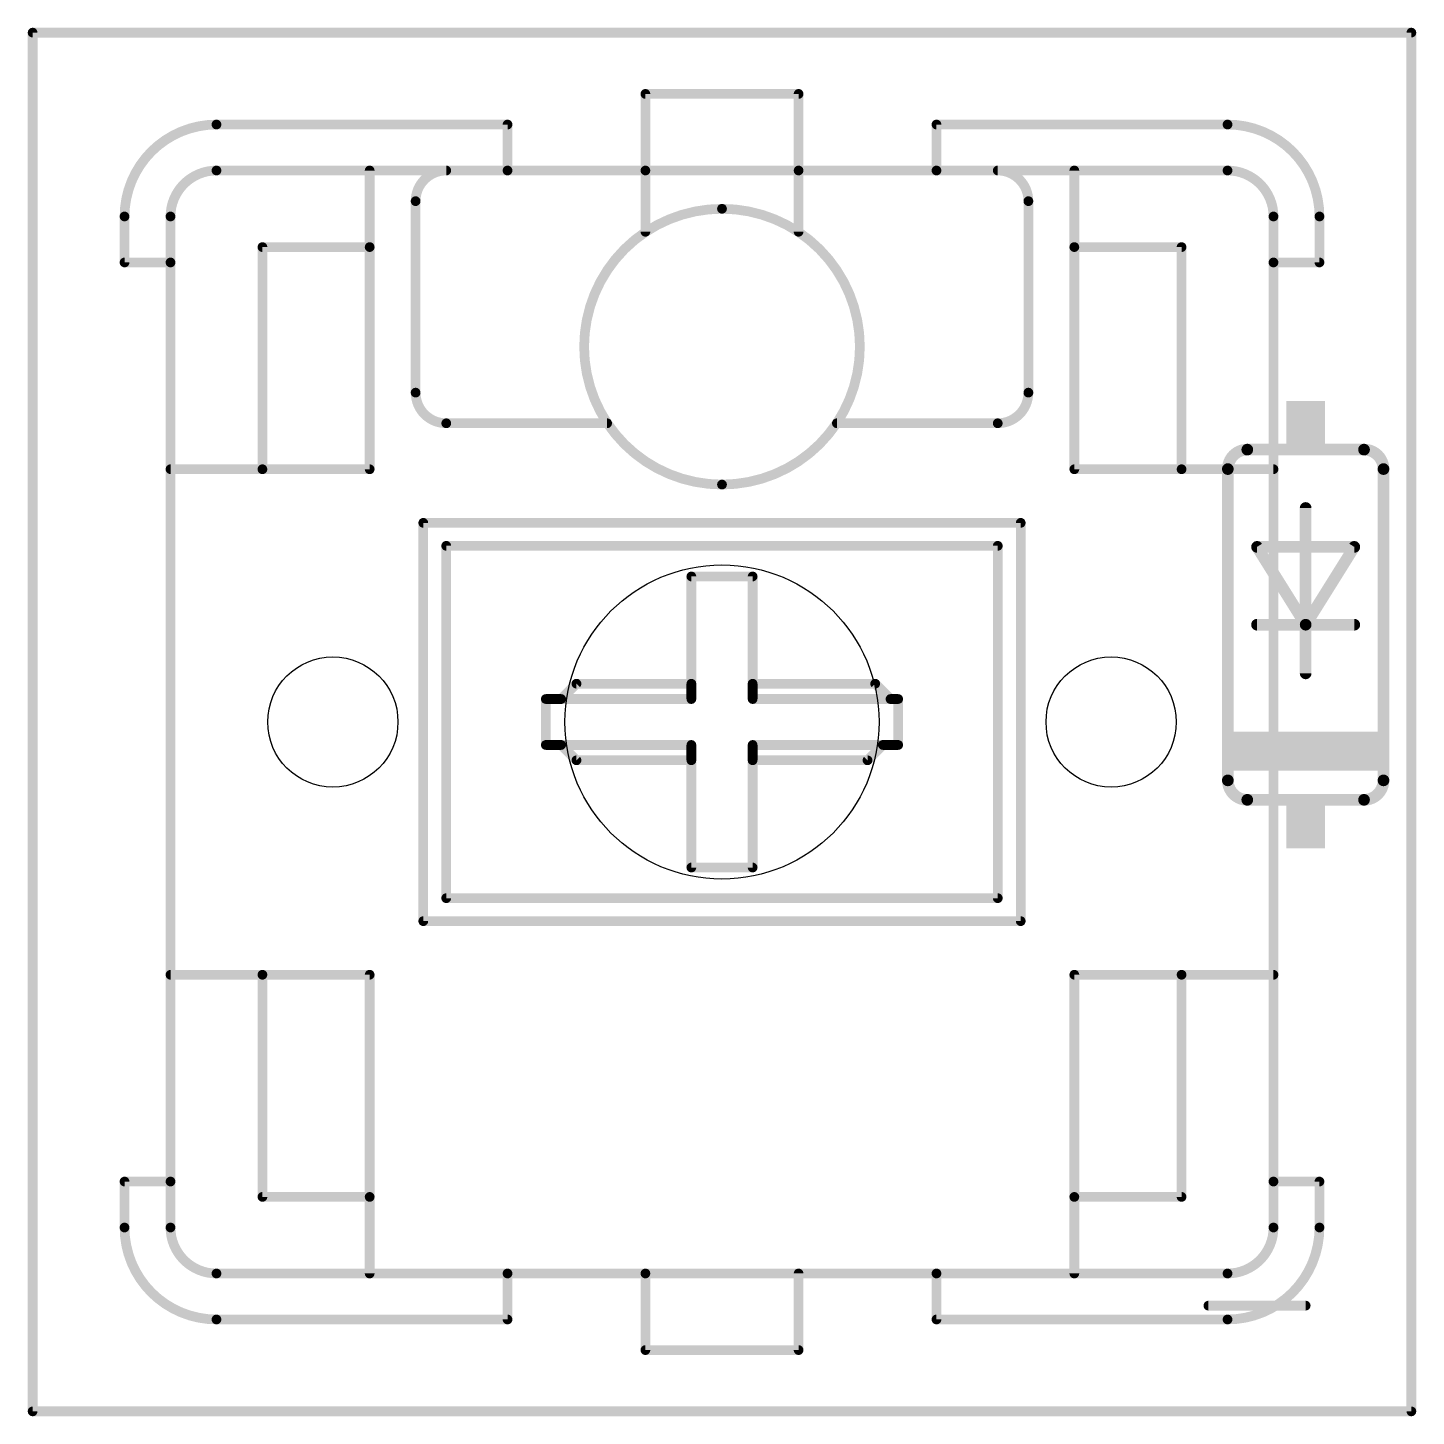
# Model space of a CAD drawing. Extents: x 0 to 155, y -1 to 106.
# Drawn here: x 21.42 to 39.54, y 54.44 to 72.56 of the extents above; entities that cross this region are included whole.
import ezdxf

# ---------------------------------------------------------------- set-up
doc = ezdxf.new("R2010")
doc.units = 0
doc.layers.add('20', color=7, linetype='CONTINUOUS')
doc.layers.add('21', color=253, linetype='CONTINUOUS')

# ---------------------------------------------------------------- blocks, each defined once
blk = doc.blocks.new('RECT')
blk.add_solid([(-0.5, -0.5), (0.5, -0.5), (-0.5, 0.5), (0.5, 0.5)])

msp = doc.modelspace()

# ---------------------------------------------------------------- linework, layer by layer
at = {"layer": '20'}
for centre, radius in [((30.48, 63.5), 2.05), ((25.4, 63.5), 0.85), ((35.56, 63.5), 0.85)]:
    msp.add_circle(centre, radius, dxfattribs=at)
at = {"layer": '21'}
for points, const_width in [([(21.48, 72.5318, 1), (21.48, 72.4682)], 0.0635), ([(21.5117, 72.5, 1), (21.4483, 72.5)], 0.0635), ([(39.5118, 72.5, 1), (39.4483, 72.5)], 0.0635), ([(39.48, 72.4682, 1), (39.48, 72.5318)], 0.0635), ([(29.48, 71.7318, 1), (29.48, 71.6683)], 0.0635), ([(29.5117, 71.7, 1), (29.4483, 71.7)], 0.0635), ([(31.5117, 71.7, 1), (31.4483, 71.7)], 0.0635), ([(31.48, 71.6683, 1), (31.48, 71.7318)], 0.0635), ([(23.88, 71.3, 0.4142), (22.68, 70.1)], 0.127), ([(23.88, 71.3317, 1), (23.88, 71.2682)], 0.0635), ([(23.88, 71.2682, 1), (23.88, 71.3317)], 0.0635), ([(27.7117, 71.3, 1), (27.6483, 71.3)], 0.0635), ([(27.68, 71.2682, 1), (27.68, 71.3317)], 0.0635), ([(33.3118, 71.3, 1), (33.2482, 71.3)], 0.0635), ([(33.28, 71.3317, 1), (33.28, 71.2682)], 0.0635), ([(38.28, 70.1, 0.4142), (37.08, 71.3)], 0.127), ([(37.08, 71.3317, 1), (37.08, 71.2682)], 0.0635), ([(37.08, 71.2682, 1), (37.08, 71.3317)], 0.0635), ([(23.88, 70.7, 0.4142), (23.28, 70.1)], 0.127), ([(23.88, 70.7318, 1), (23.88, 70.6683)], 0.0635), ([(23.88, 70.6683, 1), (23.88, 70.7318)], 0.0635), ([(25.9118, 70.7, 1), (25.8483, 70.7)], 0.0635), ([(26.88, 70.7, 0.4142), (26.48, 70.3)], 0.127), ([(26.88, 70.6683, 1), (26.88, 70.7318)], 0.0635), ([(27.68, 70.7318, 1), (27.68, 70.6683)], 0.0635), ([(27.6483, 70.7, 1), (27.7117, 70.7)], 0.0635), ([(27.68, 70.6683, 1), (27.68, 70.7318)], 0.0635), ([(29.48, 70.7318, 1), (29.48, 70.6683)], 0.0635), ([(29.5117, 70.7, 1), (29.4483, 70.7)], 0.0635), ([(29.4483, 70.7, 1), (29.5117, 70.7)], 0.0635), ([(29.48, 70.6683, 1), (29.48, 70.7318)], 0.0635), ([(31.48, 70.7318, 1), (31.48, 70.6683)], 0.0635), ([(31.5117, 70.7, 1), (31.4483, 70.7)], 0.0635), ([(31.4483, 70.7, 1), (31.5117, 70.7)], 0.0635), ([(31.48, 70.6683, 1), (31.48, 70.7318)], 0.0635), ([(33.2482, 70.7, 1), (33.3118, 70.7)], 0.0635), ([(33.28, 70.7318, 1), (33.28, 70.6683)], 0.0635), ([(33.28, 70.6683, 1), (33.28, 70.7318)], 0.0635), ([(34.08, 70.7318, 1), (34.08, 70.6683)], 0.0635), ([(34.48, 70.3, 0.4142), (34.08, 70.7)], 0.127), ([(35.1118, 70.7, 1), (35.0482, 70.7)], 0.0635), ([(37.08, 70.7318, 1), (37.08, 70.6683)], 0.0635), ([(37.68, 70.1, 0.4142), (37.08, 70.7)], 0.127), ([(37.08, 70.6683, 1), (37.08, 70.7318)], 0.0635), ([(26.5117, 70.3, 1), (26.4483, 70.3)], 0.0635), ([(34.5118, 70.3, 1), (34.4483, 70.3)], 0.0635), ([(22.7117, 70.1, 1), (22.6483, 70.1)], 0.0635), ([(23.3117, 70.1, 1), (23.2483, 70.1)], 0.0635), ([(26.4483, 70.3, 1), (26.5117, 70.3)], 0.0635), ([(30.48, 70.2, 1), (30.48, 66.6)], 0.127), ([(30.48, 70.2318, 1), (30.48, 70.1683)], 0.0635), ([(30.48, 66.6, 1), (30.48, 70.2)], 0.127), ([(30.48, 70.1683, 1), (30.48, 70.2318)], 0.0635), ([(34.4483, 70.3, 1), (34.5118, 70.3)], 0.0635), ([(37.7118, 70.1, 1), (37.6482, 70.1)], 0.0635), ([(38.3118, 70.1, 1), (38.2482, 70.1)], 0.0635), ([(22.6483, 70.1, 1), (22.7117, 70.1)], 0.0635), ([(23.2483, 70.1, 1), (23.3117, 70.1)], 0.0635), ([(37.6482, 70.1, 1), (37.7118, 70.1)], 0.0635), ([(38.2482, 70.1, 1), (38.3118, 70.1)], 0.0635), ([(29.4483, 69.9, 1), (29.5117, 69.9)], 0.0635), ([(31.4483, 69.9, 1), (31.5117, 69.9)], 0.0635), ([(24.48, 69.7318, 1), (24.48, 69.6683)], 0.0635), ([(24.5117, 69.7, 1), (24.4483, 69.7)], 0.0635), ([(25.9118, 69.7, 1), (25.8483, 69.7)], 0.0635), ([(25.8483, 69.7, 1), (25.9118, 69.7)], 0.0635), ([(25.88, 69.6683, 1), (25.88, 69.7318)], 0.0635), ([(35.1118, 69.7, 1), (35.0482, 69.7)], 0.0635), ([(35.0482, 69.7, 1), (35.1118, 69.7)], 0.0635), ([(35.08, 69.7318, 1), (35.08, 69.6683)], 0.0635), ([(36.5118, 69.7, 1), (36.4483, 69.7)], 0.0635), ([(36.48, 69.6683, 1), (36.48, 69.7318)], 0.0635), ([(22.68, 69.5318, 1), (22.68, 69.4682)], 0.0635), ([(22.6483, 69.5, 1), (22.7117, 69.5)], 0.0635), ([(23.3117, 69.5, 1), (23.2483, 69.5)], 0.0635), ([(23.2483, 69.5, 1), (23.3117, 69.5)], 0.0635), ([(23.28, 69.4682, 1), (23.28, 69.5318)], 0.0635), ([(37.68, 69.5318, 1), (37.68, 69.4682)], 0.0635), ([(37.7118, 69.5, 1), (37.6482, 69.5)], 0.0635), ([(37.6482, 69.5, 1), (37.7118, 69.5)], 0.0635), ([(38.2482, 69.5, 1), (38.3118, 69.5)], 0.0635), ([(38.28, 69.4682, 1), (38.28, 69.5318)], 0.0635), ([(26.48, 67.8, 0.4142), (26.88, 67.4)], 0.127), ([(26.5117, 67.8, 1), (26.4483, 67.8)], 0.0635), ([(26.4483, 67.8, 1), (26.5117, 67.8)], 0.0635), ([(34.08, 67.4, 0.4142), (34.48, 67.8)], 0.127), ([(34.5118, 67.8, 1), (34.4483, 67.8)], 0.0635), ([(34.4483, 67.8, 1), (34.5118, 67.8)], 0.0635), ([(26.88, 67.4318, 1), (26.88, 67.3683)], 0.0635), ([(26.88, 67.3683, 1), (26.88, 67.4318)], 0.0635), ([(28.98, 67.3683, 1), (28.98, 67.4318)], 0.0635), ([(31.98, 67.4318, 1), (31.98, 67.3683)], 0.0635), ([(34.08, 67.4318, 1), (34.08, 67.3683)], 0.0635), ([(34.08, 67.3683, 1), (34.08, 67.4318)], 0.0635), ([(37.338, 67.056, 0.4142), (37.084, 66.802)], 0.1524), ([(37.338, 67.0941, 1), (37.338, 67.0179)], 0.0762), ([(37.338, 67.0179, 1), (37.338, 67.0941)], 0.0762), ([(39.116, 66.802, 0.4142), (38.862, 67.056)], 0.1524), ([(38.862, 67.0941, 1), (38.862, 67.0179)], 0.0762), ([(38.862, 67.0179, 1), (38.862, 67.0941)], 0.0762), ([(23.28, 66.8317, 1), (23.28, 66.7682)], 0.0635), ([(24.48, 66.8317, 1), (24.48, 66.7682)], 0.0635), ([(24.4483, 66.8, 1), (24.5117, 66.8)], 0.0635), ([(24.48, 66.7682, 1), (24.48, 66.8317)], 0.0635), ([(25.8483, 66.8, 1), (25.9118, 66.8)], 0.0635), ([(25.88, 66.7682, 1), (25.88, 66.8317)], 0.0635), ([(35.0482, 66.8, 1), (35.1118, 66.8)], 0.0635), ([(35.08, 66.8317, 1), (35.08, 66.7682)], 0.0635), ([(36.48, 66.8317, 1), (36.48, 66.7682)], 0.0635), ([(36.4483, 66.8, 1), (36.5118, 66.8)], 0.0635), ([(36.48, 66.7682, 1), (36.48, 66.8317)], 0.0635), ([(37.1221, 66.802, 1), (37.0459, 66.802)], 0.0762), ([(37.0459, 66.802, 1), (37.1221, 66.802)], 0.0762), ([(37.68, 66.7682, 1), (37.68, 66.8317)], 0.0635), ([(39.1541, 66.802, 1), (39.0779, 66.802)], 0.0762), ([(39.0779, 66.802, 1), (39.1541, 66.802)], 0.0762), ([(30.48, 66.6318, 1), (30.48, 66.5683)], 0.0635), ([(30.48, 66.5683, 1), (30.48, 66.6318)], 0.0635), ([(38.1381, 66.294, 1), (38.0619, 66.294)], 0.0762), ([(26.58, 66.1318, 1), (26.58, 66.0683)], 0.0635), ([(26.6118, 66.1, 1), (26.5483, 66.1)], 0.0635), ([(34.4118, 66.1, 1), (34.3483, 66.1)], 0.0635), ([(34.38, 66.0683, 1), (34.38, 66.1318)], 0.0635), ([(26.9118, 65.8, 1), (26.8483, 65.8)], 0.0635), ([(26.88, 65.8317, 1), (26.88, 65.7682)], 0.0635), ([(34.1118, 65.8, 1), (34.0482, 65.8)], 0.0635), ([(34.08, 65.7682, 1), (34.08, 65.8317)], 0.0635), ([(37.465, 65.8241, 1), (37.465, 65.7479)], 0.0762), ([(37.4973, 65.8062, 1), (37.4327, 65.7658)], 0.0762), ([(38.7673, 65.7658, 1), (38.7027, 65.8062)], 0.0762), ([(38.735, 65.7479, 1), (38.735, 65.8241)], 0.0762), ([(30.08, 65.4318, 1), (30.08, 65.3683)], 0.0635), ([(30.1118, 65.4, 1), (30.0483, 65.4)], 0.0635), ([(30.9118, 65.4, 1), (30.8483, 65.4)], 0.0635), ([(30.88, 65.3683, 1), (30.88, 65.4318)], 0.0635), ([(37.465, 64.8081, 1), (37.465, 64.7319)], 0.0762), ([(38.1381, 64.77, 1), (38.0619, 64.77)], 0.0762), ([(38.1, 64.8081, 1), (38.1, 64.7319)], 0.0762), ([(38.0677, 64.7902, 1), (38.1323, 64.7498)], 0.0762), ([(38.0619, 64.77, 1), (38.1381, 64.77)], 0.0762), ([(38.0677, 64.7498, 1), (38.1323, 64.7902)], 0.0762), ([(38.1, 64.7319, 1), (38.1, 64.8081)], 0.0762), ([(38.735, 64.7319, 1), (38.735, 64.8081)], 0.0762), ([(38.0619, 64.135, 1), (38.1381, 64.135)], 0.0762), ([(28.58, 64.0318, 1), (28.58, 63.9682)], 0.0635), ([(28.6025, 63.9775, 1), (28.5575, 64.0225)], 0.0635), ([(30.1118, 64, 1), (30.0483, 64)], 0.0635), ([(30.0483, 64, 1), (30.1118, 64)], 0.0635), ([(30.08, 63.9682, 1), (30.08, 64.0318)], 0.0635), ([(30.88, 64.0318, 1), (30.88, 63.9682)], 0.0635), ([(30.9118, 64, 1), (30.8483, 64)], 0.0635), ([(30.8483, 64, 1), (30.9118, 64)], 0.0635), ([(32.5025, 64.0225, 1), (32.4575, 63.9775)], 0.0635), ([(32.48, 63.9682, 1), (32.48, 64.0318)], 0.0635), ([(28.18, 63.8318, 1), (28.18, 63.7683)], 0.0635), ([(28.2117, 63.8, 1), (28.1483, 63.8)], 0.0635), ([(28.3575, 63.8225, 1), (28.4025, 63.7775)], 0.0635), ([(28.38, 63.8318, 1), (28.38, 63.7683)], 0.0635), ([(28.38, 63.7683, 1), (28.38, 63.8318)], 0.0635), ([(30.0483, 63.8, 1), (30.1118, 63.8)], 0.0635), ([(30.08, 63.7683, 1), (30.08, 63.8318)], 0.0635), ([(30.88, 63.8318, 1), (30.88, 63.7683)], 0.0635), ([(30.8483, 63.8, 1), (30.9118, 63.8)], 0.0635), ([(32.68, 63.8318, 1), (32.68, 63.7683)], 0.0635), ([(32.6575, 63.7775, 1), (32.7025, 63.8225)], 0.0635), ([(32.68, 63.7683, 1), (32.68, 63.8318)], 0.0635), ([(32.8118, 63.8, 1), (32.7482, 63.8)], 0.0635), ([(32.78, 63.7683, 1), (32.78, 63.8318)], 0.0635), ([(28.18, 63.2318, 1), (28.18, 63.1683)], 0.0635), ([(28.1483, 63.2, 1), (28.2117, 63.2)], 0.0635), ([(28.4025, 63.2225, 1), (28.3575, 63.1775)], 0.0635), ([(28.38, 63.2318, 1), (28.38, 63.1683)], 0.0635), ([(28.38, 63.1683, 1), (28.38, 63.2318)], 0.0635), ([(30.1118, 63.2, 1), (30.0483, 63.2)], 0.0635), ([(30.08, 63.1683, 1), (30.08, 63.2318)], 0.0635), ([(30.88, 63.2318, 1), (30.88, 63.1683)], 0.0635), ([(30.9118, 63.2, 1), (30.8483, 63.2)], 0.0635), ([(32.58, 63.2318, 1), (32.58, 63.1683)], 0.0635), ([(32.6025, 63.1775, 1), (32.5575, 63.2225)], 0.0635), ([(32.58, 63.1683, 1), (32.58, 63.2318)], 0.0635), ([(32.7482, 63.2, 1), (32.8118, 63.2)], 0.0635), ([(32.78, 63.1683, 1), (32.78, 63.2318)], 0.0635), ([(28.58, 63.0318, 1), (28.58, 62.9682)], 0.0635), ([(28.5575, 62.9775, 1), (28.6025, 63.0225)], 0.0635), ([(30.1118, 63, 1), (30.0483, 63)], 0.0635), ([(30.0483, 63, 1), (30.1118, 63)], 0.0635), ([(30.08, 62.9682, 1), (30.08, 63.0318)], 0.0635), ([(30.9118, 63, 1), (30.8483, 63)], 0.0635), ([(30.88, 63.0318, 1), (30.88, 62.9682)], 0.0635), ([(30.8483, 63, 1), (30.9118, 63)], 0.0635), ([(32.3575, 63.0225, 1), (32.4025, 62.9775)], 0.0635), ([(32.38, 62.9682, 1), (32.38, 63.0318)], 0.0635), ([(37.084, 62.738, 0.4142), (37.338, 62.484)], 0.1524), ([(37.1221, 62.738, 1), (37.0459, 62.738)], 0.0762), ([(37.0459, 62.738, 1), (37.1221, 62.738)], 0.0762), ([(38.862, 62.484, 0.4142), (39.116, 62.738)], 0.1524), ([(39.1541, 62.738, 1), (39.0779, 62.738)], 0.0762), ([(39.0779, 62.738, 1), (39.1541, 62.738)], 0.0762), ([(37.338, 62.5221, 1), (37.338, 62.4459)], 0.0762), ([(37.338, 62.4459, 1), (37.338, 62.5221)], 0.0762), ([(38.862, 62.5221, 1), (38.862, 62.4459)], 0.0762), ([(38.862, 62.4459, 1), (38.862, 62.5221)], 0.0762), ([(30.08, 61.6318, 1), (30.08, 61.5682)], 0.0635), ([(30.88, 61.5682, 1), (30.88, 61.6318)], 0.0635), ([(30.0483, 61.6, 1), (30.1118, 61.6)], 0.0635), ([(30.8483, 61.6, 1), (30.9118, 61.6)], 0.0635), ([(26.88, 61.2318, 1), (26.88, 61.1683)], 0.0635), ([(26.8483, 61.2, 1), (26.9118, 61.2)], 0.0635), ([(34.0482, 61.2, 1), (34.1118, 61.2)], 0.0635), ([(34.08, 61.1683, 1), (34.08, 61.2318)], 0.0635), ([(26.58, 60.9318, 1), (26.58, 60.8683)], 0.0635), ([(26.5483, 60.9, 1), (26.6118, 60.9)], 0.0635), ([(34.3483, 60.9, 1), (34.4118, 60.9)], 0.0635), ([(34.38, 60.8683, 1), (34.38, 60.9318)], 0.0635), ([(23.28, 60.2318, 1), (23.28, 60.1683)], 0.0635), ([(24.48, 60.2318, 1), (24.48, 60.1683)], 0.0635), ([(24.5117, 60.2, 1), (24.4483, 60.2)], 0.0635), ([(24.48, 60.1683, 1), (24.48, 60.2318)], 0.0635), ([(25.9118, 60.2, 1), (25.8483, 60.2)], 0.0635), ([(25.88, 60.1683, 1), (25.88, 60.2318)], 0.0635), ([(35.1118, 60.2, 1), (35.0482, 60.2)], 0.0635), ([(35.08, 60.2318, 1), (35.08, 60.1683)], 0.0635), ([(36.48, 60.2318, 1), (36.48, 60.1683)], 0.0635), ([(36.5118, 60.2, 1), (36.4483, 60.2)], 0.0635), ([(36.48, 60.1683, 1), (36.48, 60.2318)], 0.0635), ([(37.68, 60.1683, 1), (37.68, 60.2318)], 0.0635), ([(22.68, 57.5318, 1), (22.68, 57.4682)], 0.0635), ([(22.7117, 57.5, 1), (22.6483, 57.5)], 0.0635), ([(23.3117, 57.5, 1), (23.2483, 57.5)], 0.0635), ([(23.2483, 57.5, 1), (23.3117, 57.5)], 0.0635), ([(23.28, 57.4682, 1), (23.28, 57.5318)], 0.0635), ([(37.7118, 57.5, 1), (37.6482, 57.5)], 0.0635), ([(37.68, 57.5318, 1), (37.68, 57.4682)], 0.0635), ([(37.6482, 57.5, 1), (37.7118, 57.5)], 0.0635), ([(38.3118, 57.5, 1), (38.2482, 57.5)], 0.0635), ([(38.28, 57.4682, 1), (38.28, 57.5318)], 0.0635), ([(24.48, 57.3318, 1), (24.48, 57.2683)], 0.0635), ([(24.4483, 57.3, 1), (24.5117, 57.3)], 0.0635), ([(25.9118, 57.3, 1), (25.8483, 57.3)], 0.0635), ([(25.8483, 57.3, 1), (25.9118, 57.3)], 0.0635), ([(25.88, 57.2683, 1), (25.88, 57.3318)], 0.0635), ([(35.1118, 57.3, 1), (35.0482, 57.3)], 0.0635), ([(35.0482, 57.3, 1), (35.1118, 57.3)], 0.0635), ([(35.08, 57.3318, 1), (35.08, 57.2683)], 0.0635), ([(36.4483, 57.3, 1), (36.5118, 57.3)], 0.0635), ([(36.48, 57.2683, 1), (36.48, 57.3318)], 0.0635), ([(22.68, 56.9, 0.4142), (23.88, 55.7)], 0.127), ([(22.7117, 56.9, 1), (22.6483, 56.9)], 0.0635), ([(22.6483, 56.9, 1), (22.7117, 56.9)], 0.0635), ([(23.28, 56.9, 0.4142), (23.88, 56.3)], 0.127), ([(23.3117, 56.9, 1), (23.2483, 56.9)], 0.0635), ([(23.2483, 56.9, 1), (23.3117, 56.9)], 0.0635), ([(37.08, 55.7, 0.4142), (38.28, 56.9)], 0.127), ([(37.08, 56.3, 0.4142), (37.68, 56.9)], 0.127), ([(37.7118, 56.9, 1), (37.6482, 56.9)], 0.0635), ([(37.6482, 56.9, 1), (37.7118, 56.9)], 0.0635), ([(38.3118, 56.9, 1), (38.2482, 56.9)], 0.0635), ([(38.2482, 56.9, 1), (38.3118, 56.9)], 0.0635), ([(23.88, 56.3318, 1), (23.88, 56.2683)], 0.0635), ([(23.88, 56.2683, 1), (23.88, 56.3318)], 0.0635), ([(25.8483, 56.3, 1), (25.9118, 56.3)], 0.0635), ([(27.68, 56.3318, 1), (27.68, 56.2683)], 0.0635), ([(27.7117, 56.3, 1), (27.6483, 56.3)], 0.0635), ([(27.68, 56.2683, 1), (27.68, 56.3318)], 0.0635), ([(29.48, 56.3318, 1), (29.48, 56.2683)], 0.0635), ([(29.5117, 56.3, 1), (29.4483, 56.3)], 0.0635), ([(29.48, 56.2683, 1), (29.48, 56.3318)], 0.0635), ([(31.5117, 56.3, 1), (31.4483, 56.3)], 0.0635), ([(33.3118, 56.3, 1), (33.2482, 56.3)], 0.0635), ([(33.28, 56.3318, 1), (33.28, 56.2683)], 0.0635), ([(33.28, 56.2683, 1), (33.28, 56.3318)], 0.0635), ([(35.0482, 56.3, 1), (35.1118, 56.3)], 0.0635), ([(37.08, 56.3318, 1), (37.08, 56.2683)], 0.0635), ([(37.08, 56.2683, 1), (37.08, 56.3318)], 0.0635), ([(36.83, 55.9118, 1), (36.83, 55.8483)], 0.0635), ([(38.1, 55.8483, 1), (38.1, 55.9118)], 0.0635), ([(23.88, 55.7318, 1), (23.88, 55.6683)], 0.0635), ([(23.88, 55.6683, 1), (23.88, 55.7318)], 0.0635), ([(27.6483, 55.7, 1), (27.7117, 55.7)], 0.0635), ([(27.68, 55.6683, 1), (27.68, 55.7318)], 0.0635), ([(33.2482, 55.7, 1), (33.3118, 55.7)], 0.0635), ([(33.28, 55.7318, 1), (33.28, 55.6683)], 0.0635), ([(37.08, 55.7318, 1), (37.08, 55.6683)], 0.0635), ([(37.08, 55.6683, 1), (37.08, 55.7318)], 0.0635), ([(29.48, 55.3318, 1), (29.48, 55.2683)], 0.0635), ([(29.4483, 55.3, 1), (29.5117, 55.3)], 0.0635), ([(31.4483, 55.3, 1), (31.5117, 55.3)], 0.0635), ([(31.48, 55.2683, 1), (31.48, 55.3318)], 0.0635), ([(21.48, 54.5318, 1), (21.48, 54.4682)], 0.0635), ([(39.48, 54.4682, 1), (39.48, 54.5318)], 0.0635), ([(21.4483, 54.5, 1), (21.5117, 54.5)], 0.0635), ([(39.4483, 54.5, 1), (39.5118, 54.5)], 0.0635)]:
    msp.add_lwpolyline(points, format="xyb", dxfattribs=dict(at, const_width=const_width))
for points, const_width in [([(21.48, 72.5), (39.48, 72.5)], 0.127), ([(21.48, 54.5), (21.48, 72.5)], 0.127), ([(39.48, 72.5), (39.48, 54.5)], 0.127), ([(29.48, 71.7), (31.48, 71.7)], 0.127), ([(29.48, 70.7), (29.48, 71.7)], 0.127), ([(31.48, 70.7), (31.48, 71.7)], 0.127), ([(23.88, 71.3), (27.68, 71.3)], 0.127), ([(27.68, 70.7), (27.68, 71.3)], 0.127), ([(33.28, 71.3), (37.08, 71.3)], 0.127), ([(33.28, 70.7), (33.28, 71.3)], 0.127), ([(23.88, 70.7), (27.68, 70.7)], 0.127), ([(25.88, 70.7), (25.88, 69.7)], 0.127), ([(27.68, 70.7), (29.48, 70.7)], 0.127), ([(29.48, 70.7), (31.48, 70.7)], 0.127), ([(29.48, 69.9), (29.48, 70.7)], 0.127), ([(31.48, 70.7), (33.28, 70.7)], 0.127), ([(31.48, 70.7), (31.48, 69.9)], 0.127), ([(33.28, 70.7), (37.08, 70.7)], 0.127), ([(35.08, 70.7), (35.08, 69.7)], 0.127), ([(26.48, 67.8), (26.48, 70.3)], 0.127), ([(34.48, 67.8), (34.48, 70.3)], 0.127), ([(22.68, 69.5), (22.68, 70.1)], 0.127), ([(23.28, 69.5), (23.28, 70.1)], 0.127), ([(37.68, 70.1), (37.68, 69.5)], 0.127), ([(38.28, 70.1), (38.28, 69.5)], 0.127), ([(24.48, 69.7), (24.48, 66.8)], 0.127), ([(25.88, 69.7), (24.48, 69.7)], 0.127), ([(25.88, 69.7), (25.88, 66.8)], 0.127), ([(35.08, 69.7), (35.08, 66.8)], 0.127), ([(36.48, 69.7), (35.08, 69.7)], 0.127), ([(36.48, 69.7), (36.48, 66.8)], 0.127), ([(23.28, 69.5), (22.68, 69.5)], 0.127), ([(23.28, 57.5), (23.28, 69.5)], 0.127), ([(37.68, 69.5), (37.68, 57.5)], 0.127), ([(37.68, 69.5), (38.28, 69.5)], 0.127), ([(26.88, 67.4), (28.98, 67.4)], 0.127), ([(31.98, 67.4), (34.08, 67.4)], 0.127), ([(37.338, 67.056), (38.862, 67.056)], 0.1524), ([(24.48, 66.8), (23.28, 66.8)], 0.127), ([(25.88, 66.8), (24.48, 66.8)], 0.127), ([(36.48, 66.8), (35.08, 66.8)], 0.127), ([(37.68, 66.8), (36.48, 66.8)], 0.127), ([(37.084, 62.738), (37.084, 66.802)], 0.1524), ([(39.116, 62.738), (39.116, 66.802)], 0.1524), ([(38.1, 64.77), (38.1, 66.294)], 0.1524), ([(26.58, 60.9), (26.58, 66.1)], 0.127), ([(26.58, 66.1), (34.38, 66.1)], 0.127), ([(34.38, 66.1), (34.38, 60.9)], 0.127), ([(26.88, 61.2), (26.88, 65.8)], 0.127), ([(26.88, 65.8), (34.08, 65.8)], 0.127), ([(34.08, 65.8), (34.08, 61.2)], 0.127), ([(37.465, 65.786), (38.735, 65.786)], 0.1524), ([(38.1, 64.77), (37.465, 65.786)], 0.1524), ([(38.735, 65.786), (38.1, 64.77)], 0.1524), ([(30.08, 64), (30.08, 65.4)], 0.127), ([(30.08, 65.4), (30.88, 65.4)], 0.127), ([(30.88, 65.4), (30.88, 64)], 0.127), ([(37.465, 64.77), (38.1, 64.77)], 0.1524), ([(38.1, 64.135), (38.1, 64.77)], 0.1524), ([(38.1, 64.77), (38.735, 64.77)], 0.1524), ([(28.58, 64), (28.38, 63.8)], 0.127), ([(30.08, 64), (28.58, 64)], 0.127), ([(30.08, 63.8), (30.08, 64)], 0.127), ([(30.88, 64), (30.88, 63.8)], 0.127), ([(32.48, 64), (30.88, 64)], 0.127), ([(32.68, 63.8), (32.48, 64)], 0.127), ([(28.18, 63.2), (28.18, 63.8)], 0.127), ([(28.18, 63.8), (28.38, 63.8)], 0.127), ([(28.38, 63.8), (30.08, 63.8)], 0.127), ([(30.88, 63.8), (32.68, 63.8)], 0.127), ([(32.78, 63.8), (32.68, 63.8)], 0.127), ([(32.78, 63.8), (32.78, 63.2)], 0.127), ([(28.38, 63.2), (28.18, 63.2)], 0.127), ([(30.08, 63.2), (28.38, 63.2)], 0.127), ([(28.38, 63.2), (28.58, 63)], 0.127), ([(30.08, 63), (30.08, 63.2)], 0.127), ([(32.58, 63.2), (30.88, 63.2)], 0.127), ([(30.88, 63.2), (30.88, 63)], 0.127), ([(32.58, 63.2), (32.38, 63)], 0.127), ([(32.78, 63.2), (32.58, 63.2)], 0.127), ([(30.08, 63), (28.58, 63)], 0.127), ([(30.08, 61.6), (30.08, 63)], 0.127), ([(30.88, 63), (30.88, 61.6)], 0.127), ([(32.38, 63), (30.88, 63)], 0.127), ([(37.338, 62.484), (38.862, 62.484)], 0.1524), ([(30.88, 61.6), (30.08, 61.6)], 0.127), ([(34.08, 61.2), (26.88, 61.2)], 0.127), ([(34.38, 60.9), (26.58, 60.9)], 0.127), ([(24.48, 60.2), (23.28, 60.2)], 0.127), ([(25.88, 60.2), (24.48, 60.2)], 0.127), ([(24.48, 60.2), (24.48, 57.3)], 0.127), ([(25.88, 60.2), (25.88, 57.3)], 0.127), ([(36.48, 60.2), (35.08, 60.2)], 0.127), ([(35.08, 60.2), (35.08, 57.3)], 0.127), ([(37.68, 60.2), (36.48, 60.2)], 0.127), ([(36.48, 60.2), (36.48, 57.3)], 0.127), ([(22.68, 56.9), (22.68, 57.5)], 0.127), ([(23.28, 57.5), (22.68, 57.5)], 0.127), ([(23.28, 56.9), (23.28, 57.5)], 0.127), ([(37.68, 57.5), (37.68, 56.9)], 0.127), ([(37.68, 57.5), (38.28, 57.5)], 0.127), ([(38.28, 57.5), (38.28, 56.9)], 0.127), ([(25.88, 57.3), (24.48, 57.3)], 0.127), ([(25.88, 57.3), (25.88, 56.3)], 0.127), ([(35.08, 57.3), (35.08, 56.3)], 0.127), ([(36.48, 57.3), (35.08, 57.3)], 0.127), ([(27.68, 56.3), (23.88, 56.3)], 0.127), ([(29.48, 56.3), (27.68, 56.3)], 0.127), ([(27.68, 55.7), (27.68, 56.3)], 0.127), ([(33.28, 56.3), (29.48, 56.3)], 0.127), ([(29.48, 55.3), (29.48, 56.3)], 0.127), ([(31.48, 55.3), (31.48, 56.3)], 0.127), ([(37.08, 56.3), (33.28, 56.3)], 0.127), ([(33.28, 55.7), (33.28, 56.3)], 0.127), ([(36.83, 55.88), (38.1, 55.88)], 0.127), ([(27.68, 55.7), (23.88, 55.7)], 0.127), ([(37.08, 55.7), (33.28, 55.7)], 0.127), ([(29.48, 55.3), (31.48, 55.3)], 0.127), ([(39.48, 54.5), (21.48, 54.5)], 0.127)]:
    msp.add_lwpolyline(points, dxfattribs=dict(at, const_width=const_width))

# ---------------------------------------------------------------- block references
at = {"layer": '21', "rotation": 90}
for p, xscale, yscale in [((38.1, 67.3735), 0.635, 0.508), ((38.1, 63.119), 0.508, 2.032), ((38.1, 62.1665), 0.635, 0.508)]:
    msp.add_blockref('RECT', p, dxfattribs=dict(at, xscale=xscale, yscale=yscale))

doc.saveas('drawing.dxf')
